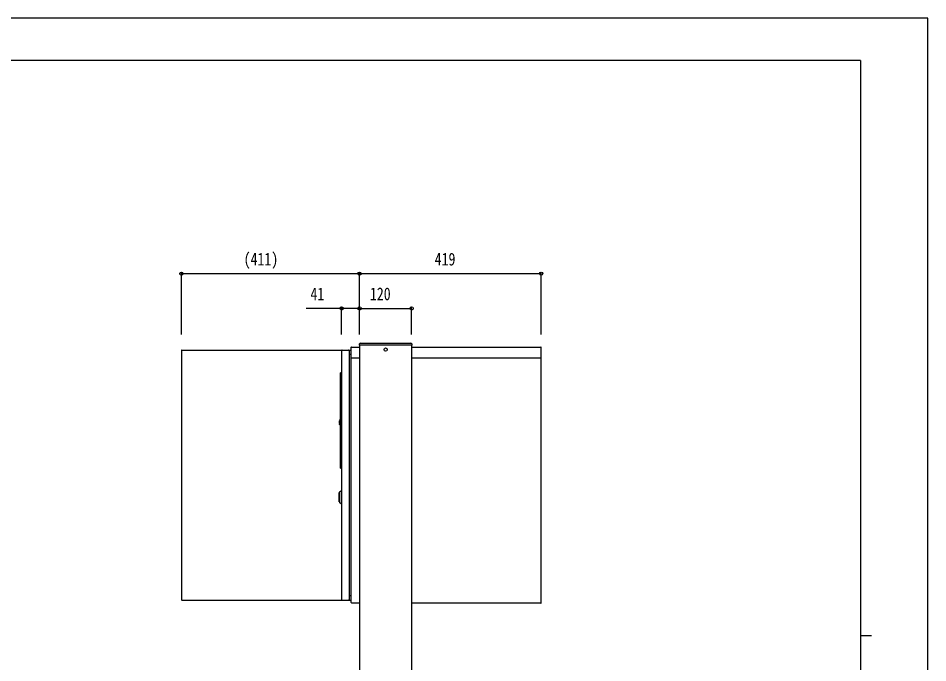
# Model space of a CAD drawing. Units: millimetres, scale not verified. Extents: x -2102 to 2102, y -1485 to 1485.
# Drawn here: x 5 to 2102, y 0 to 1485 of the extents above; entities that cross this region are included whole.
import ezdxf
from ezdxf.enums import TextEntityAlignment as Align

# ---------------------------------------------------------------- set-up
doc = ezdxf.new("R2010")
doc.units = ezdxf.units.MM
doc.header["$LTSCALE"] = 8
for name, color, linetype in [('0-3_YKK_13', 4, 'Continuous'), ('0-4_YKK_A1', 4, 'Continuous'), ('0-5_YKK_D', 6, 'Continuous'), ('0-6_YKK_ZWAK', 7, 'Continuous')]:
    doc.layers.add(name, color=color, linetype=linetype)
doc.styles.add('ＭＳ ゴシック', font='')
doc.styles.get('ＭＳ ゴシック').set_extended_font_data('MS Gothic')

msp = doc.modelspace()

# ---------------------------------------------------------------- linework, layer by layer
at = {"layer": '0-3_YKK_13'}
for p, q in [((792.01, 731.5), (792.201, 734.622)), ((794.197, 736.5), (910.823, 736.5)), ((912.819, 734.622), (913.01, 731.5)), ((381.51, 719.5), (381.51, 145.5)), ((382.51, 720.5), (772.511, 720.5)), ((751.111, 719.5), (751.111, 145.5)), ((752.111, 720.5), (767.111, 720.5)), ((768.111, 719.5), (768.111, 145.5)), ((772.511, 726.5), (772.511, 702.5)), ((773.511, 727.5), (773.611, 727.5)), ((773.581, 727.5), (773.511, 727.5)), ((773.581, 727.5), (773.564, 727.576)), ((773.581, 727.5), (792.51, 727.5)), ((793.008, 731.5), (792.01, 731.5)), ((912.012, 731.5), (793.008, 731.5)), ((913.01, 731.5), (912.012, 731.5)), ((912.511, 727.5), (1210.111, 727.5)), ((1210.111, 727.5), (1210.493, 727.424)), ((1211.111, 138.5), (1211.111, 726.559)), ((772.511, 710.5), (768.111, 710.5)), ((772.511, 702.5), (772.511, 700.5)), ((792.51, 701.5), (772.511, 701.5)), ((772.511, 700.5), (772.511, 139.5)), ((1211.111, 701.5), (912.511, 701.5)), ((750.111, 668), (748.111, 668)), ((748.111, 665), (748.111, 668)), ((748.111, 451), (748.111, 665)), ((750.111, 665), (750.111, 668)), ((750.111, 667), (751.111, 667)), ((750.111, 451), (750.111, 665)), ((746.306, 548.821), (746.364, 548.668)), ((746.781, 548.417), (748.111, 548.394)), ((747.826, 561), (747.681, 560.976)), ((748.111, 561.005), (747.826, 561)), ((748.111, 448), (748.111, 451)), ((748.111, 448), (750.111, 448)), ((750.111, 448), (750.111, 451)), ((750.111, 448.7), (751.111, 448.7)), ((745.111, 387), (744.311, 386.2)), ((744.311, 386.2), (744.311, 383.1)), ((744.311, 383.1), (744.326, 383.006)), ((744.311, 379.9), (744.315, 379.953)), ((744.311, 379.9), (744.311, 376.8)), ((744.316, 379.958), (744.315, 379.953)), ((744.611, 382.8), (745.011, 382.8)), ((745.011, 380.2), (744.611, 380.2)), ((745.011, 382.8), (745.011, 382.75)), ((745.011, 382.75), (745.111, 382.75)), ((745.011, 382.75), (745.011, 380.25)), ((745.011, 380.25), (745.011, 380.2)), ((745.111, 380.25), (745.011, 380.25)), ((745.111, 370.8), (745.111, 392.2)), ((745.411, 381.5), (745.411, 392.5)), ((745.411, 370.5), (745.411, 381.5)), ((750.711, 396.5), (745.811, 393.1)), ((745.811, 393.1), (745.811, 369.9)), ((751.011, 396.5), (750.711, 396.5)), ((750.711, 396.5), (750.711, 366.5)), ((751.011, 396.5), (751.011, 366.5)), ((751.111, 391.421), (751.011, 391.421)), ((751.011, 390.344), (751.111, 390.344)), ((751.111, 389.261), (751.011, 389.261)), ((751.111, 388.91), (751.011, 388.91)), ((744.311, 376.8), (745.111, 376)), ((745.111, 370.8), (745.411, 370.5)), ((745.411, 370.5), (745.811, 370.5)), ((745.811, 369.9), (750.711, 366.5)), ((750.711, 366.5), (751.011, 366.5)), ((751.111, 371.578), (751.011, 371.578)), ((772.511, 154.5), (768.111, 154.5)), ((382.51, 144.5), (772.511, 144.5)), ((752.111, 144.5), (767.111, 144.5)), ((773.511, 138.5), (773.511, 137.5)), ((792.51, 137.5), (773.511, 137.5)), ((1210.04, 137.5), (912.51, 137.5)), ((1210.04, 137.5), (1210.111, 137.5)), ((1211.111, 138.5), (1211.035, 138.117))]:
    msp.add_line(p, q, dxfattribs=at)
for points in [[(1210.109, 727.495), (1210.107, 727.49), (1210.105, 727.485), (1210.104, 727.48), (1210.102, 727.473), (1210.1, 727.466), (1210.098, 727.458), (1210.097, 727.448), (1210.095, 727.437), (1210.093, 727.424)], [(1211.111, 726.5), (1211.106, 726.539), (1211.101, 726.578), (1211.096, 726.617), (1211.091, 726.656), (1211.084, 726.695), (1211.077, 726.733), (1211.068, 726.771), (1211.059, 726.809), (1211.048, 726.846), (1211.035, 726.882), (1211.02, 726.918), (1211.003, 726.954), (1210.985, 726.988), (1210.965, 727.022), (1210.944, 727.055), (1210.921, 727.087), (1210.897, 727.118), (1210.872, 727.149), (1210.845, 727.178), (1210.818, 727.207), (1210.789, 727.234), (1210.76, 727.261), (1210.729, 727.286), (1210.698, 727.31), (1210.666, 727.333), (1210.633, 727.354), (1210.599, 727.374), (1210.564, 727.392), (1210.529, 727.409), (1210.493, 727.424)], [(745.984, 551.239), (746.002, 551.451), (746.056, 552.062), (746.137, 552.998), (746.238, 554.146), (746.345, 555.367), (746.445, 556.515), (746.527, 557.45), (746.58, 558.061), (746.599, 558.273)], [(746.788, 548.417), (746.772, 548.419), (746.755, 548.421), (746.739, 548.423), (746.723, 548.425), (746.706, 548.428), (746.69, 548.431), (746.674, 548.434), (746.658, 548.438), (746.642, 548.442), (746.627, 548.447), (746.61, 548.453), (746.594, 548.46), (746.579, 548.467), (746.563, 548.475), (746.548, 548.483), (746.533, 548.492), (746.518, 548.502), (746.504, 548.512), (746.49, 548.523), (746.476, 548.534), (746.462, 548.546), (746.449, 548.558), (746.437, 548.57), (746.425, 548.583), (746.413, 548.596), (746.402, 548.61), (746.392, 548.624), (746.382, 548.638), (746.372, 548.653), (746.364, 548.668)], [(747.369, 560.682), (747.375, 560.695), (747.382, 560.707), (747.388, 560.72), (747.394, 560.733), (747.401, 560.745), (747.408, 560.757), (747.415, 560.77), (747.422, 560.782), (747.43, 560.793), (747.438, 560.805), (747.447, 560.817), (747.457, 560.828), (747.467, 560.839), (747.477, 560.85), (747.488, 560.861), (747.499, 560.871), (747.51, 560.881), (747.522, 560.89), (747.534, 560.899), (747.546, 560.908), (747.558, 560.917), (747.571, 560.925), (747.584, 560.933), (747.598, 560.941), (747.611, 560.948), (747.625, 560.955), (747.639, 560.961), (747.653, 560.967), (747.667, 560.972), (747.681, 560.976)], [(744.578, 380.198), (744.569, 380.197), (744.56, 380.195), (744.551, 380.194), (744.542, 380.192), (744.533, 380.19), (744.525, 380.187), (744.516, 380.184), (744.508, 380.182), (744.499, 380.178), (744.491, 380.175), (744.481, 380.17), (744.471, 380.165), (744.461, 380.16), (744.451, 380.154), (744.441, 380.148), (744.432, 380.141), (744.423, 380.134), (744.414, 380.126), (744.405, 380.118), (744.397, 380.11), (744.389, 380.102), (744.381, 380.093), (744.374, 380.083), (744.366, 380.074), (744.359, 380.063), (744.353, 380.053), (744.347, 380.042), (744.341, 380.031), (744.336, 380.019), (744.331, 380.007), (744.329, 380.002), (744.327, 379.997), (744.325, 379.991), (744.323, 379.986), (744.322, 379.981), (744.32, 379.975), (744.319, 379.97), (744.318, 379.964), (744.316, 379.958)], [(744.611, 382.8), (744.597, 382.802), (744.584, 382.803), (744.571, 382.805), (744.557, 382.807), (744.544, 382.81), (744.531, 382.813), (744.519, 382.816), (744.506, 382.82), (744.493, 382.824), (744.481, 382.829), (744.47, 382.835), (744.458, 382.841), (744.447, 382.848), (744.436, 382.855), (744.426, 382.863), (744.415, 382.872), (744.405, 382.881), (744.396, 382.891), (744.386, 382.901), (744.377, 382.912), (744.371, 382.92), (744.364, 382.928), (744.358, 382.937), (744.353, 382.946), (744.347, 382.955), (744.342, 382.965), (744.337, 382.975), (744.333, 382.985), (744.329, 382.995), (744.326, 383.006)], [(744.578, 380.198), (744.601, 380.2), (744.608, 380.2), (744.61, 380.2), (744.611, 380.2)], [(745.811, 392.5), (745.411, 392.5), (745.111, 392.2)], [(1210.111, 137.5), (1210.15, 137.504), (1210.189, 137.509), (1210.228, 137.514), (1210.267, 137.52), (1210.306, 137.526), (1210.344, 137.534), (1210.382, 137.542), (1210.42, 137.552), (1210.457, 137.563), (1210.493, 137.576), (1210.529, 137.591), (1210.564, 137.607), (1210.599, 137.625), (1210.633, 137.645), (1210.666, 137.666), (1210.698, 137.689), (1210.729, 137.713), (1210.76, 137.739), (1210.789, 137.765), (1210.818, 137.793), (1210.845, 137.821), (1210.872, 137.851), (1210.897, 137.881), (1210.921, 137.913), (1210.944, 137.945), (1210.965, 137.978), (1210.985, 138.012), (1211.003, 138.046), (1211.02, 138.081), (1211.035, 138.117)]]:
    msp.add_lwpolyline(points, dxfattribs=at)
msp.add_circle((852.51, 721.5), 3.75, dxfattribs=at)
for centre, radius, start, end in [((794.197, 734.5), 2, 90, 176.5), ((910.823, 734.5), 2, 3.5, 90), ((382.51, 719.5), 1, 90, 180), ((752.111, 719.5), 1, 90, 180), ((767.111, 719.5), 1, 0, 90), ((773.511, 726.5), 1, 90, 180), ((746.482, 551.196), 0.5, 175, 184.72509), ((767.311, 552.917), 21.4, 184.72509, 191.0247), ((747.097, 558.23), 0.5, 165.27491, 175), ((767.311, 552.917), 21.4, 158.72378, 165.27491), ((382.51, 145.5), 1, 180, 270), ((752.111, 145.5), 1, 180, 270), ((767.111, 145.5), 1, 270, 0), ((773.511, 139.5), 1, 180, 270)]:
    msp.add_arc(centre, radius, start, end, dxfattribs=at)
at = {"layer": '0-4_YKK_A1'}
msp.add_line((912.511, 731.5), (912.51, -119.5), dxfattribs=at)
msp.add_lwpolyline([(792.51, 731.5), (792.51, 728), (792.51, -119.5)], dxfattribs=at)
at = {"layer": '0-5_YKK_D'}
for p, q in [((381.51, 756.5), (381.51, 897.5)), ((381.51, 896.5), (792.51, 896.5)), ((792.51, 756.5), (792.51, 897.5)), ((792.51, 756.5), (792.51, 897.5)), ((792.51, 896.5), (1211.111, 896.5)), ((1211.111, 756.5), (1211.111, 897.5)), ((751.111, 756.5), (751.111, 817.5)), ((792.51, 756.5), (792.51, 817.5)), ((792.51, 756.5), (792.51, 817.5)), ((792.51, 816.5), (912.511, 816.5)), ((912.511, 756.5), (912.511, 817.5))]:
    msp.add_line(p, q, dxfattribs=at)
msp.add_lwpolyline([(792.51, 816.5), (751.111, 816.5), (669.177, 816.5)], dxfattribs=at)
for centre in [(381.51, 896.5), (792.51, 896.5), (792.51, 896.5), (1211.111, 896.5), (751.111, 816.5), (792.51, 816.5), (792.51, 816.5), (912.511, 816.5)]:
    msp.add_circle(centre, 3.75, dxfattribs=at)
at = {"layer": '0-6_YKK_ZWAK'}
for p, q in [((1947.51, 1387.5), (-1952.49, 1387.5)), ((1947.51, 1387.5), (1947.51, -1262.5)), ((1947.51, 62.5), (1972.51, 62.5))]:
    msp.add_line(p, q, dxfattribs=at)
msp.add_lwpolyline([(-2102.5, -1485), (2102.5, -1485), (2102.5, 1485), (-2102.5, 1485)], close=True, dxfattribs=at)

# ---------------------------------------------------------------- texts
at = {"layer": '0-5_YKK_D', "style": 'ＭＳ ゴシック', "width": 0.8}
for s, p in [('(411)', (525.143, 906.5)), ('419', (965.544, 906.5)), ('41', (679.177, 826.5)), ('120', (816.244, 826.5))]:
    msp.add_text(s, height=29.33, dxfattribs=at).set_placement(p, align=Align.BOTTOM_LEFT)

doc.saveas('drawing.dxf')
